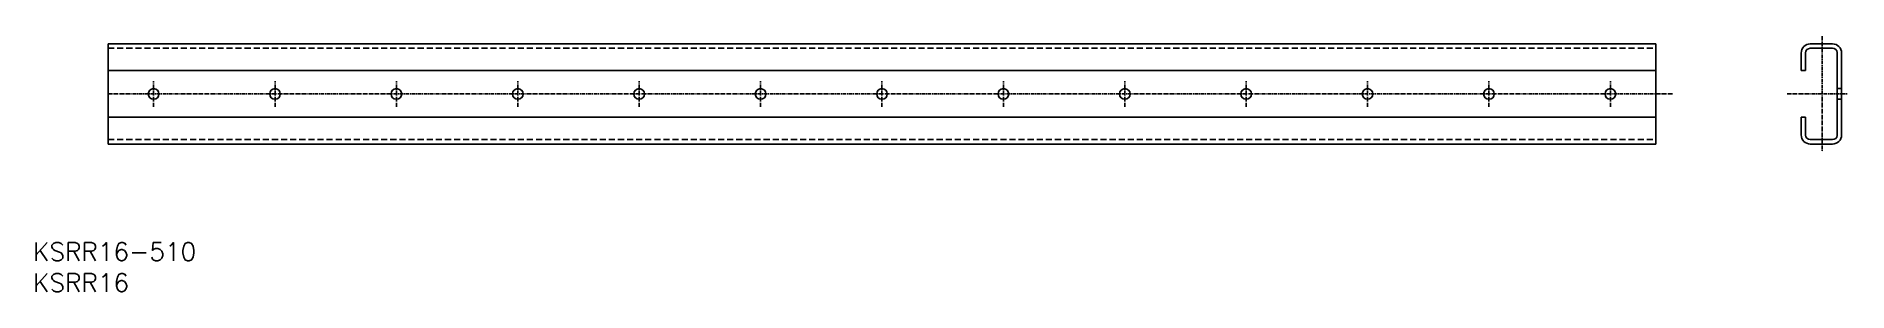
# Model space of a CAD drawing. Extents: x -295 to 302, y 131 to 215.
import ezdxf

# ---------------------------------------------------------------- set-up
doc = ezdxf.new("R2010")
doc.units = 0
doc.linetypes.add('CENTER', pattern=[2, 1.25, -0.25, 0.25, -0.25])
doc.linetypes.add('DASHED', pattern=[3, 2, -1])
doc.layers.get('0').update_dxf_attribs({"linetype": 'CONTINUOUS'})
doc.layers.add('CENTER', color=1, linetype='CENTER')
doc.styles.get("Standard").update_dxf_attribs({"font": 'txt.shx', "bigfont": 'extfont.shx'})

msp = doc.modelspace()

# ---------------------------------------------------------------- linework, layer by layer
at = {"color": 7, "linetype": 'CONTINUOUS'}
for p, q in [((-271.44, 179.51), (-271.44, 212.51)), ((-271.44, 212.51), (238.56, 212.51)), ((238.56, 179.51), (238.56, 212.51)), ((286.45, 209.51), (286.45, 203.71)), ((287.9, 209.56), (287.9, 203.71)), ((289.4, 211.06), (296.81, 211.06)), ((289.45, 212.51), (296.75, 212.51)), ((298.3, 209.71), (298.3, 196.01)), ((299.75, 209.51), (299.75, 196.01)), ((-271.44, 203.71), (238.56, 203.71)), ((286.45, 203.71), (287.9, 203.71)), ((298.3, 182.31), (298.3, 196.01)), ((298.3, 182.31), (298.3, 196.01)), ((299.75, 182.51), (299.75, 196.01)), ((-271.44, 188.31), (238.56, 188.31)), ((286.45, 182.51), (286.45, 188.31)), ((286.45, 188.31), (287.9, 188.31)), ((287.9, 182.46), (287.9, 188.31)), ((-271.44, 179.51), (238.56, 179.51)), ((289.4, 180.96), (296.81, 180.96)), ((289.45, 179.51), (296.75, 179.51))]:
    msp.add_line(p, q, dxfattribs=at)
at = {"color": 3, "linetype": 'DASHED'}
for p, q in [((-271.44, 211.06), (238.56, 211.06)), ((298.3, 197.76), (299.75, 197.76)), ((298.3, 194.26), (299.75, 194.26)), ((-271.44, 180.96), (238.56, 180.96))]:
    msp.add_line(p, q, dxfattribs=at)
at = {"color": 7, "linetype": 'CONTINUOUS'}
for centre in [(-256.44, 196.01), (-216.44, 196.01), (-176.44, 196.01), (-136.44, 196.01), (-96.44, 196.01), (-56.44, 196.01), (-16.44, 196.01), (23.56, 196.01), (63.56, 196.01), (103.56, 196.01), (143.56, 196.01), (183.56, 196.01), (223.56, 196.01)]:
    msp.add_circle(centre, 1.75, dxfattribs=at)
for centre, radius, start, end in [((289.45, 209.51), 3, 90, 180), ((289.4, 209.56), 1.5, 90, 180), ((296.75, 209.51), 3, 0, 90), ((296.8, 209.56), 1.5, 5.73845, 90.28713), ((289.45, 182.51), 3, 180, 270), ((289.4, 182.46), 1.5, 180, 270), ((296.75, 182.51), 3, 270, 0), ((296.8, 182.46), 1.5, 269.71287, 354.26155)]:
    msp.add_arc(centre, radius, start, end, dxfattribs=at)
at = {"layer": 'CENTER', "color": 1, "linetype": 'CENTER'}
for p, q in [((293.3, 215.05), (293.3, 177.01)), ((-256.44, 191.76), (-256.44, 200.27)), ((-216.44, 191.76), (-216.44, 200.27)), ((-176.44, 191.76), (-176.44, 200.27)), ((-136.44, 191.76), (-136.44, 200.27)), ((-96.44, 191.76), (-96.44, 200.27)), ((-56.44, 191.76), (-56.44, 200.27)), ((-16.44, 191.76), (-16.44, 200.27)), ((23.56, 191.76), (23.56, 200.27)), ((63.56, 191.76), (63.56, 200.27)), ((103.56, 191.76), (103.56, 200.27)), ((143.56, 191.76), (143.56, 200.27)), ((183.56, 191.76), (183.56, 200.27)), ((223.56, 191.76), (223.56, 200.27)), ((-271.44, 196.01), (244.14, 196.01)), ((281.8, 196.01), (301.79, 196.01))]:
    msp.add_line(p, q, dxfattribs=at)

# ---------------------------------------------------------------- texts
at = {"color": 7, "linetype": 'CONTINUOUS'}
for s, p in [('KSRR16-510', (-296.14, 141.03)), ('KSRR16', (-296.14, 130.8))]:
    msp.add_text(s, height=6, dxfattribs=at).set_placement(p)

doc.saveas('drawing.dxf')
